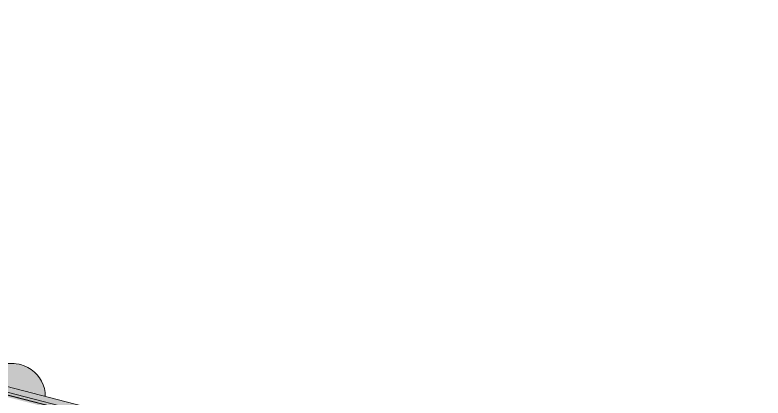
# Model space of a CAD drawing. Header units: inches. Extents: x 31213 to 31218, y -65 to 66.
# Drawn here: x 31217.7762 to 31217.9049, y 66.1113 to 66.1771 of the extents above; entities that cross this region are included whole.
import ezdxf

# ---------------------------------------------------------------- set-up
doc = ezdxf.new("R2010")
doc.units = ezdxf.units.IN
doc.header["$MEASUREMENT"] = 0
for name, color, linetype, lineweight in [('A-GENM', 13, 'Continuous', 9), ('A-GLAZ-CWMG', 51, 'Continuous', 9), ('A-ROOF', 132, 'Continuous', 13)]:
    doc.layers.add(name, color=color, linetype=linetype, lineweight=lineweight)

msp = doc.modelspace()

# ---------------------------------------------------------------- hatches: boundary and pattern name
at = {"layer": 'A-GENM', "lineweight": 5}
h = msp.add_hatch(color=256, dxfattribs=at)
h.paths.add_polyline_path([(31217.77432, 66.11708), (31217.7742, 66.11706), (31217.77333, 66.11678)], flags=0)
h.paths.add_polyline_path([(31217.7811, 66.11169), (31217.78111, 66.11188), (31217.781, 66.11278), (31217.78071, 66.11374), (31217.78038, 66.11446), (31217.77988, 66.1152), (31217.77927, 66.11584), (31217.77856, 66.11637), (31217.77778, 66.11677), (31217.77694, 66.11704), (31217.77639, 66.11714), (31217.77569, 66.11719), (31217.77432, 66.11708), (31217.77365, 66.11691), (31217.7728, 66.11656), (31217.77218, 66.11621), (31217.77154, 66.11573), (31217.77095, 66.11515), (31217.77061, 66.11473), (31217.77046, 66.11446), (31217.78098, 66.11172)], flags=0)
h = msp.add_hatch(color=256, dxfattribs=at)
h.paths.add_polyline_path([(31217.77778, 66.11677), (31217.77718, 66.11697), (31217.77718, 66.11697)], flags=0)
h.paths.add_polyline_path([(31217.78137, 66.11162), (31217.78134, 66.11219), (31217.78116, 66.11305), (31217.7808, 66.11397), (31217.78037, 66.11473), (31217.77975, 66.11547), (31217.77905, 66.11607), (31217.7783, 66.11654), (31217.77778, 66.11677), (31217.77856, 66.11637), (31217.77937, 66.11573), (31217.77988, 66.1152), (31217.78038, 66.11446), (31217.78076, 66.11365), (31217.781, 66.11278), (31217.7811, 66.11169), (31217.78136, 66.11162)], flags=0)
at = {"layer": 'A-GLAZ-CWMG', "lineweight": 5}
for points in [[(31217.92161, 66.07401), (31217.92161, 66.07425), (31217.60129, 66.15613), (31217.60126, 66.15616), (31217.60123, 66.15628), (31217.60112, 66.15631), (31217.60112, 66.15566), (31217.92151, 66.07404)], [(31217.9221, 66.07413), (31217.9221, 66.07436), (31217.60129, 66.15661), (31217.60129, 66.15613), (31217.92137, 66.07432)]]:
    msp.add_hatch(color=256, dxfattribs=at).paths.add_polyline_path(points, flags=0)
at = {"layer": 'A-ROOF', "lineweight": 5}
msp.add_hatch(color=256, dxfattribs=at).paths.add_polyline_path([(31217.92259, 66.07432), (31217.92259, 66.07498), (31217.52812, 66.17714), (31217.52812, 66.17557), (31217.91764, 66.07559)], flags=0)
at = {"layer": 'A-ROOF'}
msp.add_hatch(color=256, dxfattribs=at).paths.add_polyline_path([(31217.92227, 66.0743), (31217.92259, 66.07432), (31217.52812, 66.17557), (31217.05511, 66.11236), (31217.06353, 66.11155), (31217.07095, 66.11253), (31217.07099, 66.11418), (31217.11429, 66.11996), (31217.11429, 66.12011), (31217.52817, 66.17537), (31217.60052, 66.15681), (31217.60052, 66.15677), (31217.92227, 66.0743)], flags=0)

# ---------------------------------------------------------------- linework, layer by layer
at = {"layer": 'A-GENM'}
for points in [[(31217.77043, 66.11447, 0), (31217.77065, 66.1148, 0), (31217.7711, 66.11532, 0), (31217.7716, 66.11579, 0), (31217.77216, 66.1162, 0), (31217.77275, 66.11654, 0), (31217.77339, 66.11682, 0), (31217.77405, 66.11702, 0), (31217.77438, 66.1171, 0), (31217.77472, 66.11715, 0), (31217.7749, 66.11717, 0), (31217.77507, 66.11719, 0), (31217.77524, 66.1172, 0), (31217.77541, 66.11721, 0), (31217.77558, 66.11721, 0), (31217.77574, 66.1172, 0), (31217.77604, 66.11719, 0), (31217.77634, 66.11715, 0), (31217.77687, 66.11706, 0), (31217.77711, 66.117, 0), (31217.77712, 66.117, 0)], [(31217.77712, 66.117, 0), (31217.77776, 66.11678, 0), (31217.77838, 66.11649, 0), (31217.77896, 66.11614, 0), (31217.77949, 66.11572, 0), (31217.77996, 66.11524, 0), (31217.78038, 66.11471, 0), (31217.78073, 66.11414, 0), (31217.78101, 66.11353, 0), (31217.78121, 66.11289, 0), (31217.78134, 66.11223, 0), (31217.78138, 66.11161, 0)]]:
    msp.add_polyline3d(points, dxfattribs=at)
at = {"layer": 'A-GLAZ-CWMG'}
for p, q in [((31217.60123, 66.15613), (31217.92207, 66.07413)), ((31217.60129, 66.15613), (31217.9221, 66.07413))]:
    msp.add_line(p, q, dxfattribs=at)
at = {"layer": 'A-ROOF'}
for p, q in [((31217.52812, 66.17714), (31217.92259, 66.07498)), ((31217.92259, 66.07432), (31217.52812, 66.17557))]:
    msp.add_line(p, q, dxfattribs=at)

doc.saveas('drawing.dxf')
